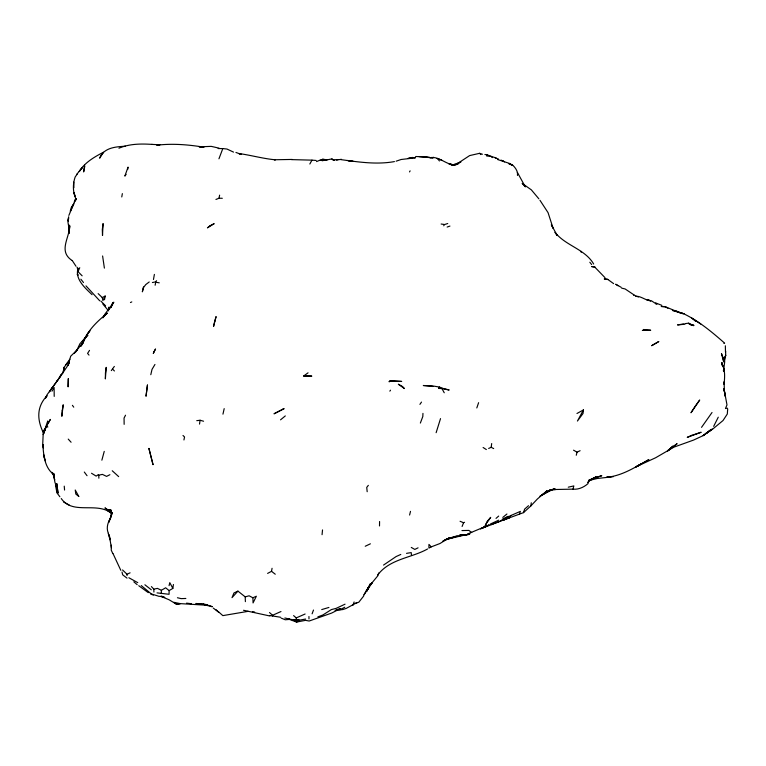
<?xml version="1.0" encoding="UTF-8"?>
<svg xmlns="http://www.w3.org/2000/svg" width="766" height="766" viewBox="0 0 766 766"><rect width="100%" height="100%" fill="white"/><g stroke="black" fill="none" stroke-linecap="round" stroke-linejoin="round"><path stroke-width="1.15" d="M725.479 351.843L725.354 345.782M151.39 586.593L153.822 589.15L157.442 588.384L161.396 590.289L165.648 587.781L169.114 590.615L169.075 594.292L157.04 592.874M379.505 525.955L379.582 521.522M77.998 271.336L78.075 268.167C74.685 279.083 84.997 287.872 92.064 294.69M111.261 545.124L111.261 550.18L112.803 553.569M161.253 593.545L161.396 590.289M422.956 413.391L422.813 416.532L420.362 423.062M727.7 408.881L727.307 414.023L723.027 420.524L712.926 428.912L703.073 435.663L693.565 440.077L673.917 447.143L655.677 457.733L636.766 466.456L648.869 459.619L635.885 467.03L641.736 463.526C631.04 469.864 619.014 476.289 606.528 477.275L613.269 476.701M77.462 173.719L75.173 176.984C72.559 184.453 72.76 192.63 76.322 199.811M73.756 182.097L73.9 187.718M68.586 217.831L68.298 221.163L68.672 216.721M222.954 414.157L224.189 408.632M68.471 217.678C66.575 222.839 70.348 228.029 68.921 233.276L69.237 225.08L69.304 227.78M322.055 534.687L322.524 529.928M723.554 371.012L724.732 361.485M583.424 409.906L583.022 413.516L577.44 421.041L583.424 409.906L576.961 413.496M68.921 233.276L69.783 225.788C69.409 238.159 58.025 251.334 72.176 260.555M127.778 169.305L128.056 167.103L124.858 176.103L126.112 174.361M495.056 522.68L490.949 524.643L523.494 512.636L530.838 505.933L531.278 502.793M488.66 448.455L491.169 447.287L491.695 443.552M84.595 165.245L83.638 171.938L84.806 166.232M723.449 371.05L723.784 368.637L723.439 370.667M199.533 424.096L200.089 420.266L196.757 420.668M169.114 590.615L172.838 588.403L173.422 584.496M724.588 360.958L725.708 355.309L725.641 351.077M121.775 196.958L122.349 193.626M153.468 279.504L154.387 274.391M267.602 573.408L271.518 571.331L272.064 568.295M104.511 299.745L105.181 296.04L102.261 297.553L98.144 293.617M155.134 285.23L155.699 282.233L159.271 282.826M222.303 198.279L219.019 198.231L219.612 195.139M322.917 159.204L319.987 160.247L322.62 160.64L322.917 159.204L327.139 159.893L319.556 160.353L316.511 161.588M183.936 439.962L184.549 436.965L182.997 435.481M150.797 374.698L152.013 369.384L154.952 364.463M143.51 286.934L142.361 291.827L143.376 287.777L145.731 284.607L149.236 281.955M169.066 585.664L169.784 582.62L172.838 588.403M409.599 515.049L410.499 511.353M576.262 455.253L577.028 452.16L580.101 450.714M633.539 295.236L633.683 294.661M42.714 444.462L43.155 434.571L47.741 420.946M101.868 460.184L104.243 451.385M44.859 429.649L43.901 432.972L46.276 426.403M539.934 496.148L552.564 489.56L555.589 489.512L551.798 489.694L554.986 488.651L549.002 490.767L552.564 489.56L572.958 489.139L573.839 485.922L568.267 487.186M378.682 573.006L377.868 575.735L370.275 584.927M436.132 432.694L440.517 418.619M68.863 215.409L76.016 198.442L74.283 202.186L75.623 198.834M476.806 407.943L478.606 402.677M111.156 307.137L112.841 302.541L111.204 307.003M589.313 479.88L587.905 483.691C583.864 487.253 578.435 489.752 572.958 489.139M312.107 613.805L313.495 610.042M45.73 427.629L43.155 434.571L43.576 430.128L43.633 433.326C37.065 420.094 36.251 407.11 47.061 395.706L45.5 398.119L47.013 394.806L57.527 380.434L49.388 391.79L52.289 387.663M519.434 513.996L520.411 511.362L511.066 515.441L504.43 519.846M725.009 357.195L725.708 355.309L724.071 359.426M62.496 373.08L64.018 369.011L63.817 367.603L67.504 362.988M218.942 158.811L222.81 148.585L226.966 149.035L233.515 152.099M44.667 430.358L45.74 427.562M462.09 526.472L463.564 522.747L464.55 522.297M335.077 610.445L342.804 609.554L346.108 608.453L357.224 602.469M502.237 519.262L508.394 516.322L499.901 521.368L480.464 528.846L489.196 524.902L483.499 527.63L485.299 525.763L487.042 521.55L490.7 517.356L485.462 524.825M530.838 505.933L537.435 498.953L547.125 490.69L541.897 495.276L550.208 489.867L541.907 494.836M366.627 591.591L368.255 587.809L366.062 591.476M82.144 275.817L78.008 271.662L79.75 267.717M354.112 601.952L352.963 605.264M396.137 161.176L401.125 159.5L415.134 157.863L415.756 156.503L429.295 157.174M443.753 225.798L444.318 224.658M364.041 594.569L368.255 587.809L363.84 595.22M713.663 426.365L718.269 417.192M82.977 343.072C87.41 330.548 97.081 321.529 107.029 313.39L104.348 315.669L107.077 312.873L103.477 317.114M105.181 296.04L102.893 300.588L102.261 297.553M83.695 340.257L82.316 341.933L89.919 330.72L87.133 334.426L82.642 343.178M111.932 305.04L110.428 307.999L113.808 302.177L104.751 314.376L102.903 317.89M366.732 590.892L370.304 583.903L366.732 590.892L372.209 582.706L369.375 585.894M125.528 415.21L124.054 418.073L124.149 424.354M82.623 343.235L83.523 341.512L80.708 346.06L83.168 342.297L74.359 353.308M438.736 388.439L439.473 387.05L443.112 388.496L438.736 388.439L443.112 388.496M76.179 351.623L79.942 343.714L87.008 335.834M309.837 164.001L311.973 160.142L316.195 160.467M47.923 423.77L50.364 419.395L47.616 424.029M75.125 352.398L77.414 349.679L70.673 356.238L68.107 365.43L69.38 361.59L68.289 364.798L58.934 378.72L60.782 375.091L63.214 372.429M52.002 391.196L54.108 387.481L54.214 396.395M111.309 370.62L114.345 366.426M409.513 171.919L410.116 170.866M492.251 157.614L491.15 156.398L487.291 154.837L486.63 155.986L491.15 156.398L496.129 157.949M89.517 350.378L87.583 353.413L89.009 355.108M152.396 282.53L155.374 281.926L156.561 280.739M65.771 364.827L69.84 359.235M125.433 146.239C115.714 146.746 103.764 147.589 99.628 158.189L103.295 152.635M61.194 374.746L57.057 381.104L58.398 379.572M389.846 391.148L390.507 390.191M81.206 345.926L82.46 344.116M419.912 404.371L421.501 402.083M433.46 157.279L432.78 158.246L429.697 157.767C439.272 155.575 446.588 165.734 455.904 164.814M701.532 427.351L712.026 412.51M76.945 174.083L82.527 167.352L79.243 171.469C84.902 162.44 94.295 156.973 103.515 152.214M367.201 589.667L369.346 586.833L366.426 590.28M368.341 485.357L366.732 487.406L367.182 491.715M363.735 595.958L358.814 602.22L354.782 603.531M308.047 372.822L303.652 376.02L311.676 376.116L303.652 376.02M85.763 337.729L87.133 336.044M237.929 591.122L232.012 597.643L233.965 592.97L237.929 591.122L245.197 596.858L245.388 601.626M377.772 574.921C389.865 558.778 411.371 558.05 427.581 548.973M280.538 419.835L285.306 415.919M528.521 505.704L524.624 509.122L523.494 512.636M496.023 518.39L498.676 516.073M711.212 429.554L703.073 435.663L711.116 429.429M502.802 517.404L506.92 514.005M587.599 482.331L591.496 479.238L596.13 476.854L590.031 479.909L594.809 477.658L601.789 475.705L590.615 479.506M505.924 518.927L511.066 515.441M383.546 565.069L396.118 556.556L400.79 554.45M483.499 527.63L485.338 526.539L485.299 525.763M305.605 619.043L299.18 620.201L296.327 619.723L296.25 617.913L305.117 614.006M490.422 524.011L498.666 520.191M431.229 546.876L428.922 548.102L428.941 544.387L431.229 546.876L440 543.515L447.459 538.862L442.662 541.198M723.927 343.484L724.607 343.13C711.413 331.544 697.395 319.786 681.3 312.662M339.778 609.813L344.805 607.237M109.902 474.7L106.589 476.385L102.405 474.393L98.757 475.169L98.239 474.681L96.143 476.107L91.527 473.254M280.557 617.243L272.6 615.979L272.572 615.27L280.988 611.536M418.064 547.834L414.799 549.423L411.275 547.431M443.591 540.748L449.163 538.048L446.128 539.379M345.054 604.173L336.082 608.395L331.352 609.592L322.917 614.964L317.861 616.86M365.229 546.254L370.39 543.812M485.338 526.539L467.997 533.797M130.45 302.532L131.79 301.909M200.089 420.266L203.574 421.223M127.06 575.592L127.003 574.251L130.086 572.824M252.904 597.777L256.342 596.235L253.058 602.938L252.904 597.777L249.084 595.795L245.197 596.858M336.341 160.075L341.358 159.29M446.138 539.427L469.96 533.797L465.039 535.061L459.945 535.625L465.718 534.898L459.389 535.29L468.064 534.764M328.901 607.457L321.72 609.583M215.926 199.457L219.019 198.231M461.017 535.099L445.151 539.944M507.686 518.496L509.227 517.902L502.764 520.315M447.143 227.042L449.939 226.075M444.644 224.505L447.737 223.528M336.13 609.908L340.583 608.52L331.678 613.059L309.167 621.025L305.538 620.345L296.643 622.069L289.424 619.416L285.239 619.761L281.16 618.095M448.321 538.479L457.149 535.817M589.485 480.148L593.324 478.999L588.91 480.167M235.947 152.444L241.357 154.454L238.896 153.526C251.277 155.249 263.025 158.667 275.406 159.807L274.314 159.759L292.239 159.443M446.444 538.91L453.999 537.119M727.24 408.125L725.469 408.546L726.991 404.908L723.966 388.563L725.325 396.405L724.157 389.999M118.931 148.221C129.291 143.778 141.021 143.635 152.271 144.42M180.211 603.618L176.716 604.364L173.863 602.306L180.211 603.618L207.94 605.312M322.62 160.64L331.898 158.945L333.938 160.429L331.898 158.945M180.431 603.589L176.716 604.364L169.114 599.778L160.774 596.312M458.058 164.163L453.644 165.063L449.575 164.01M590.643 480.081L597.375 478.472L610.818 476.979M455.444 164.46L452.649 164.996L460.883 162.009L456.383 164.288L469.625 155.594L479.593 153.315L482.446 154.234M683.157 313.725L676.005 310.9L672.414 310.441L683.157 313.725L684.287 313.514M412.271 157.729L407.962 158.485L412.28 157.451L415.134 157.863M160.276 144.602L156.762 145.205C172.484 143.338 188.446 144.64 204.015 147.216L199.112 146.823L211.253 146.373L219.009 148.144M683.511 323.941L677.527 324.937L684.833 324.229M394.433 161.588C376.594 164.824 358.287 162.009 340.669 159.587M406.526 553.349L411.227 552.602L411.457 555.216M685.024 323.645L688.653 323.175L693.623 325.646L689.381 324.133L688.653 323.175M418.992 156.59L428.625 157.528M455.33 164.403L451.117 164.872L453.041 164.671L448.819 163.857M248.146 611.335L222.829 615.625L218.482 611.756M296.327 619.723L293.56 619.972L284.856 617.999M347.371 160.458L353.356 161.454L348.635 160.86M185.851 598.466L181.102 598.629L177.434 597.739M291.54 159.615L311.973 160.142M191.414 603.732L186.54 603.139M333.153 159.788L337.835 159.663M461.965 530.56L468.888 530.417L471.712 532.571M151.725 144.391L159.692 144.755M218.138 148.537L222.81 148.585M432.962 386.495L423.301 385.509L432.292 385.882L439.473 387.05M621.657 288.14L625.104 288.945L635.924 296.193C641.286 296.174 645.451 300.396 650.813 300.856L647.567 299.458M594.607 266.922L591.524 266.53L595 267.21L594.607 266.922L604.996 277.656M158.715 596.235L162.995 596.781L161.425 596.207M484.878 154.502L487.291 154.837M208.151 605.312L204.302 604.757L212.172 606.749M269.948 615.596L272.6 615.979M441.12 224.017L444.108 224.457M607.945 279.513L604.259 278.929L607.562 279.264L613.633 283.631M243.521 610.272L269.776 615.969M252.445 611.699L254.676 612.063M424.594 156.915L427.658 157.423M441.867 388.601L449.173 390.009L444.213 388.659M690.08 324.535L693.948 325.406L689.381 324.133M157.988 596.005L151.285 593.899L141.231 585.559M646.925 299.918L651.847 301.048L656.855 304.361M497.718 159.567L509.763 163.522L512.626 165.341L508.978 163.838L512.387 164.881C515.355 167.562 518.103 171.249 517.49 175.462M437.003 158.428L441.8 160.266M635.924 296.193L638.576 296.949M495.171 157.882L498.503 159.05M661.862 305.356L655.543 302.896L655.859 303.786M150.787 594.119L153.411 595.105M209.118 605.456L212.125 606.605M161.683 596.321L164.776 597.518L162.028 596.446M69.256 505.062L63.454 501.893M460.069 521.263L463.564 522.747M680.055 312.825L665.922 306.975L661.221 306.467L664.869 306.572L667.885 308.229M502.333 160.726L504.526 161.77L501.088 160.104M128.841 577.736L137.756 582.648M491.169 447.287L493.697 448.598M593.669 264.031C584.946 248.96 565.557 245.8 555.015 232.337L557.198 235.555L551.338 224.706L553.1 228.268L548.054 212.642L539.963 200.271M616.084 284.445L621.159 287.307M573.552 450.178L577.028 452.16M137.143 584.649L133.811 581.825M127.012 578.129L122.684 574.826L122.014 572.01M700.766 324.056L692.991 318.905M483.107 447.497L486.343 449.565M148.269 592.635L138.761 585.722M77.146 274.266L78.333 275.032M151.314 589.791L144.898 584.784M615.72 284.186L617.999 285.747M111.223 513.124L107.757 510.625L110.218 512.33C95.338 502.19 72.492 514.809 61.251 498.542M691.727 317.967L695.691 321.337M271.518 571.331L275.262 574.222M213.264 608.07L218.913 612.465M105.593 305.854L100.892 301.124M215.83 609.554L217.601 611.029M293.598 615.596L296.25 617.913M269.517 612.541L272.572 615.27M53.065 473.953C44.418 467.011 43.585 454.851 42.829 444.519L43.231 446.817M118.673 476.624L112.248 470.755M122.56 569.952L127.003 574.251M479.593 153.315L480.847 154.569M112.746 369.241L114.412 370.983M85.993 285.871L99.714 300.799M68.231 439.1L71.085 442.241M102.855 304.045L108.657 310.91M524.547 186.023L522.173 183.38L531.355 189.863L538.862 198.825M111.443 512.397L109.155 509.687L111.309 512.339M80.861 279.207L83.494 282.51M589.83 262.24L591.649 264.557M54.108 475.121L51.897 472.296L54.07 476.433L54.606 479.947L53.668 473.302L54.865 482.092L56.272 486.075M59.882 496.78L56.923 492.825L55.458 484.792M437.635 158.6L439.416 160.984M84.298 472.038L87.037 475.705M72.406 405.329L73.756 407.167M288.734 618.459L289.424 619.416M75.997 266.262L72.243 260.517M87.133 334.426L87.889 335.671M442.02 388.707L444.242 392.767M111.367 511.822L110.237 509.744L111.654 512.368M525.342 186.904L517.376 172.388M120.798 570.316L112.995 553.54M45.443 461.017L43.681 454.765L44.466 458.365M111.357 511.401L110.591 509.572L111.309 511.994L110.936 517.242L112.276 512.521L108.753 522.326L110.658 517.835C107.843 522.316 106.091 527.908 108.236 533.021M110.007 539.781L108.226 533.28M47.071 424.824L47.751 427.179M77.107 267.229L77.912 270.149M74.972 196.106L74.111 192.477L74.829 196.307M109.433 309.426L108.916 307.147L109.356 309.158M111.396 547.68L109.203 534.85L109.844 538.795M722.405 365.851L721.878 362.433L723.056 366.646L721.658 363.611C725.565 369.873 724.636 377.456 724.129 384.427L724.071 382.071M102.606 255.968L104.387 268.119M42.829 444.519L43.308 447.851M57.45 492.921L56.244 484.399L56.694 488.89M581.059 251.353L581.183 252.301M64.239 486.151L64.564 490.058M63.999 370.514L63.817 367.603M98.757 475.169L98.871 478.195M724.09 381.832L724.425 391.704M153.822 589.15L153.909 592.07M308.947 616.506L308.985 618.909M105.449 372.985L105.373 378.911L106.206 367.354L105.449 372.985M68.308 378.72L68.107 386.706L68.308 378.72M103.065 223.758L102.51 235.459L102.309 229.589L103.065 223.758M62.266 410.365L61.835 416.283L63.224 404.783L62.266 410.365M147.455 385.059L146.038 396.07L147.455 385.059M214.662 321.605L213.551 326.45L216.089 316.569L214.662 321.605M71.429 207.232L70.281 211.253L73.775 203.766L71.429 207.232M154.081 351.546L153.296 353.48L155.536 348.97L154.081 351.546M695.011 406.526L690.989 412.769L699.703 400.015L695.011 406.526M672.816 446.214L667.722 450.762L672.816 446.214M210.162 225.664L207.442 227.856L214.183 223.643L210.162 225.664M676.952 443.82L667.722 450.762L676.952 443.82M299.18 620.201L296.643 622.069L293.56 619.972L299.18 620.201M712.198 429.219L705.974 433.489L712.198 429.219M658.712 341.588L651.722 345.648L658.712 341.588M282.893 409.236L274.008 413.803L284.129 408.623L282.893 409.236M691.765 435.356L687.236 437.357L701.168 432.254L691.765 435.356M391.799 380.865L388.956 381.679L392.489 380.941L401.7 381.43L389.722 380.913L392.489 380.941L391.799 380.865M645.872 329.887L642.358 330.433L650.698 330.242L643.564 329.514L646.6 329.983L645.872 329.887M203.622 604.106L195.857 603.493L207.529 604.805L203.622 604.106M402.552 386.562L398.339 384.216L404.419 388.563L402.552 386.562M107.939 509.897L104.942 507.887L111.386 512.847L107.939 509.897M78.764 496.406L75.805 494.032L75.24 490.01L78.764 496.406M722.989 357.511L721.486 353.653L723.707 361.945L722.989 357.511M153.018 464.598L148.92 448.445L153.018 464.598M57.996 492.95L56.789 483.7L57.996 492.95"/></g></svg>
